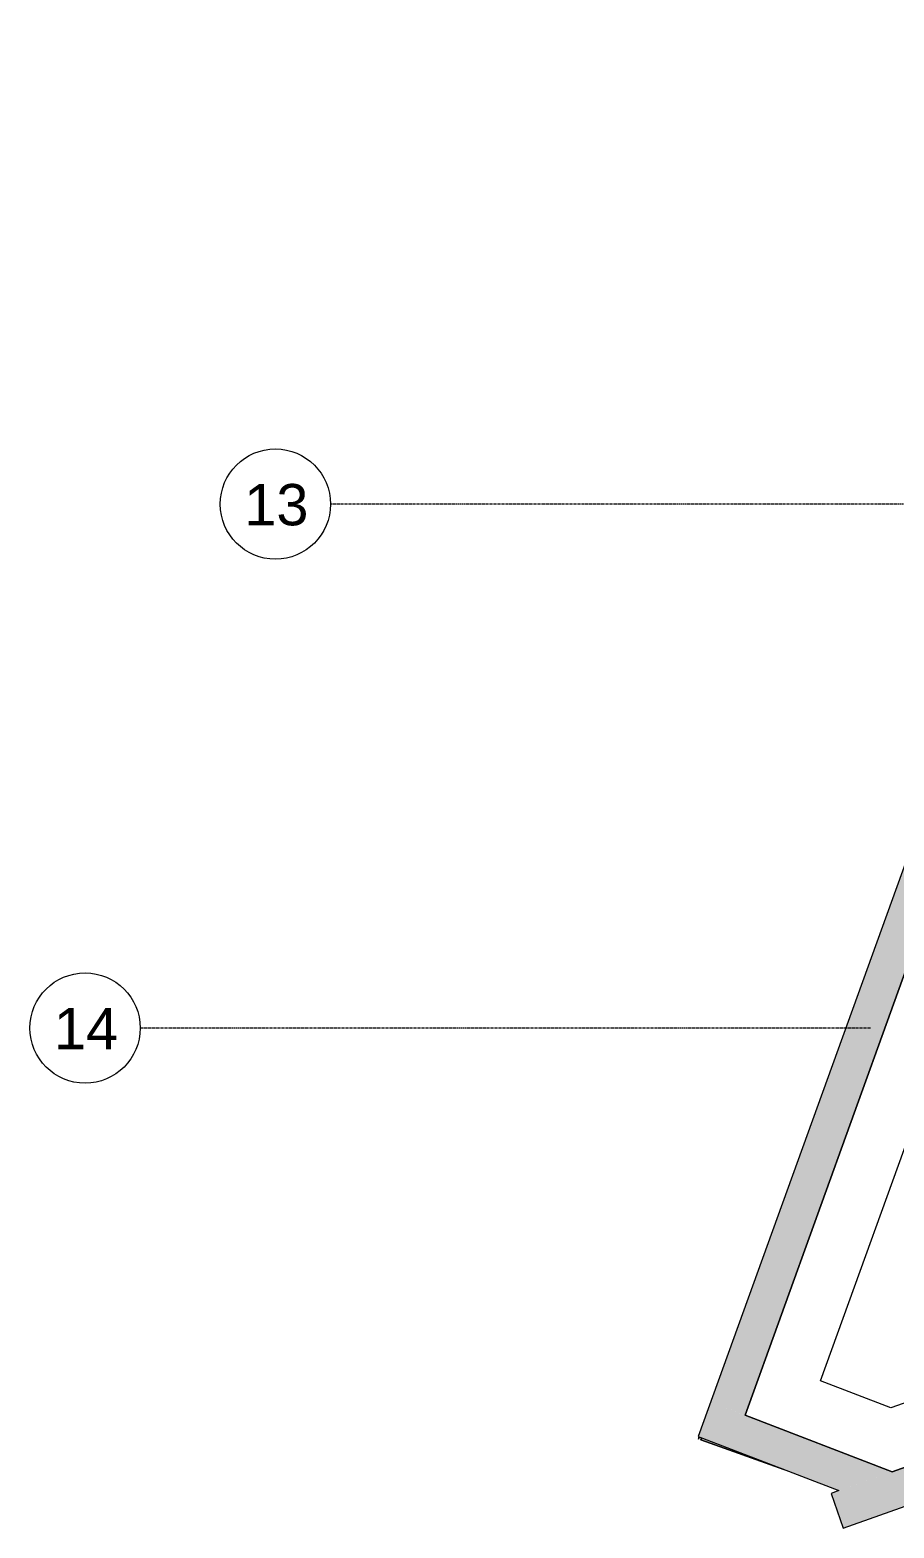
# Model space of a CAD drawing. Header units: inches. Extents: x -2349 to 1043, y -456 to 2193.
# Drawn here: x -2349.3 to -2161.1, y 21.2 to 347.2 of the extents above; entities that cross this region are included whole.
import ezdxf

# ---------------------------------------------------------------- set-up
doc = ezdxf.new("R2010")
doc.units = ezdxf.units.IN
doc.header["$MEASUREMENT"] = 0
doc.linetypes.add('Grid Line 1_2_', pattern=[0.875, 0.5, -0.125, 0.125, -0.125])
doc.linetypes.add('IMPORT-PHANTOM4 _2_', pattern=[0])
for name, color, linetype, lineweight in [('5033_00_7th-9th Floors_Updated_dwg', 8, 'Continuous', 9), ('A-Area', 7, 'IMPORT-PHANTOM4 _2_', 9), ('A-Shell', 7, 'Continuous', 9), ('A-WALL', 113, 'Continuous', 13), ('A-WALL-PATT', 111, 'Continuous', 13), ('Q-CASE', 31, 'Continuous', 9), ('S-GRID', 1, 'Continuous', 9), ('S-GRID-IDEN', 1, 'Continuous', 9)]:
    doc.layers.add(name, color=color, linetype=linetype, lineweight=lineweight)
doc.styles.add('Swis721 Lt BT', font='swissl.ttf', dxfattribs={"height": 9})

# ---------------------------------------------------------------- blocks, each defined once
blk = doc.blocks.new('5033_00_7th-9th Floors_Updated_dwg-8585573-7TH FLOOR POWER _ SIGNAL')
at = {"layer": 'A-Shell'}
h = blk.add_hatch(color=256, dxfattribs=at)
h.paths.add_polyline_path([(-2160.58, -154.84), (-1982.09, -91.59), (-1982.09, -91.52), (-2160.7, -154.8)], flags=0)
h.paths.add_polyline_path([(-2185.08, -146.11), (-2203.04, -139.22), (-2203.2, -139.65), (-2185.72, -145.88)], flags=0)
h.paths.add_polyline_path([(-2105.52, 107.91), (-2068.64, 210.29), (-2069.06, 210.44), (-2106.02, 108.09)], flags=0)
h.paths.add_polyline_path([(-2067.37, 213.82), (-2030.37, 316.54), (-2030.71, 316.66), (-2067.79, 213.97)], flags=0)
h.paths.add_polyline_path([(-2029.1, 320.06), (-1992.21, 422.47), (-1992.47, 422.56), (-2029.44, 320.19)], flags=0)
h.paths.add_polyline_path([(-1990.94, 426), (-1954.98, 525.84), (-1955.15, 525.9), (-1962.98, 504.23), (-1962.81, 504.16), (-1963.74, 501.58), (-1963.92, 501.64), (-1991.2, 426.09)], flags=0)
h.paths.add_polyline_path([(-1954.05, 528.43), (-1935.69, 579.4), (-1935.82, 579.44), (-1954.22, 528.49)], flags=0)
h.paths.add_polyline_path([(-1924.86, 609.46), (-1913.15, 641.96), (-1913.24, 641.99), (-1924.97, 609.5)], flags=0)
h.paths.add_polyline_path([(-1912.22, 644.55), (-1887.24, 713.98), (-1912.3, 644.58)], flags=0)
at = {"layer": 'A-Area', "linetype": 'Continuous'}
for p, q in [((-2203.67, -139.48), (-2203.51, -139.04)), ((-2203.51, -139.04), (-2203.67, -139.48))]:
    blk.add_line(p, q, dxfattribs=at)
at = {"layer": 'A-Shell', "flags": 128}
for points in [[(-2185.11, -146.1), (-2203.2, -139.65), (-2203.04, -139.22)], [(-2203.04, -139.22), (-2203.2, -139.65), (-2185.08, -146.11)], [(-2185.08, -146.11), (-2203.2, -139.65), (-2185.11, -146.1)]]:
    blk.add_lwpolyline(points, dxfattribs=at)
blk = doc.blocks.new('Casework 38 - Casework 3-8640463-7TH FLOOR POWER _ SIGNAL')
at = {"layer": 'Q-CASE', "lineweight": 20}
for p, q in [((-2107.3, 284.58), (-2193.54, 45.73)), ((-2095.13, 280.19), (-2107.3, 284.58)), ((-2177.1, 53.18), (-2095.13, 280.19)), ((-1982.09, 110.98), (-2161.81, 47.31)), ((-1982.09, 96.99), (-1982.09, 110.98)), ((-2161.5, 33.42), (-1982.09, 96.99)), ((-2161.81, 47.31), (-2177.1, 53.18)), ((-2193.54, 45.73), (-2161.5, 33.42))]:
    blk.add_line(p, q, dxfattribs=at)
blk = doc.blocks.new('Grid - Grid Head - Circle-50561-7TH FLOOR POWER _ SIGNAL')
at = {"layer": 'S-GRID-IDEN'}
blk.add_circle((0, 0), 0.125, dxfattribs=at)

msp = doc.modelspace()

# ---------------------------------------------------------------- hatches: boundary and pattern name
at = {"layer": 'A-WALL-PATT', "lineweight": 9}
for points in [[(-2193.54, 45.73), (-1865.85, 953.25), (-1873.37, 955.96), (-2201.01, 48.59), (-2200.33, 48.33)], [(-2172.15, 21.16), (-1974.21, 91.29), (-1976.88, 98.83), (-2174.82, 28.7), (-2173.11, 23.86)], [(-2173.11, 29.31), (-2161.5, 33.42), (-2201.01, 48.59), (-2203.73, 41.07), (-2174.15, 29.71)]]:
    msp.add_hatch(color=7, dxfattribs=at).paths.add_polyline_path(points, flags=0)

# ---------------------------------------------------------------- linework, layer by layer
at = {"layer": 'A-WALL', "color": 8, "lineweight": 20}
for p, q in [((-1873.37, 955.96), (-2203.73, 41.07)), ((-2193.54, 45.73), (-2107.3, 284.58)), ((-1976.88, 98.83), (-2161.5, 33.42)), ((-2172.15, 21.16), (-1974.21, 91.29)), ((-2161.5, 33.42), (-2193.54, 45.73)), ((-2203.73, 41.07), (-2173.11, 29.31)), ((-2173.11, 29.31), (-2174.82, 28.7)), ((-2174.82, 28.7), (-2172.15, 21.16))]:
    msp.add_line(p, q, dxfattribs=at)
at = {"layer": 'S-GRID', "linetype": 'Grid Line 1_2_'}
for p, q in [((-2126.2, 244), (-2283.82, 244)), ((-2166.23, 129.98), (-2325.27, 129.98))]:
    msp.add_line(p, q, dxfattribs=at)

# ---------------------------------------------------------------- block references
at = {"layer": '5033_00_7th-9th Floors_Updated_dwg', "color": 7}
msp.add_blockref('5033_00_7th-9th Floors_Updated_dwg-8585573-7TH FLOOR POWER _ SIGNAL', (0, 180.02), dxfattribs=at)
at = {"layer": 'Q-CASE'}
msp.add_blockref('Casework 38 - Casework 3-8640463-7TH FLOOR POWER _ SIGNAL', (0, 0), dxfattribs=at)
at = {"layer": 'S-GRID-IDEN', "xscale": 95.99999999999994, "yscale": 95.99999999999994, "zscale": 95.99999999999994, "rotation": 89.99999999999982}
for p in [(-2295.82, 244), (-2337.27, 129.98)]:
    msp.add_blockref('Grid - Grid Head - Circle-50561-7TH FLOOR POWER _ SIGNAL', p, dxfattribs=at)

# ---------------------------------------------------------------- texts
at = {"layer": 'S-GRID-IDEN', "char_height": 9, "width": 16.362, "attachment_point": 1, "style": 'Swis721 Lt BT'}
for s, insert in [('13', (-2302.6, 248.38)), ('14', (-2344.05, 134.36))]:
    msp.add_mtext(s, dxfattribs=dict(at, insert=insert))

doc.saveas('drawing.dxf')
